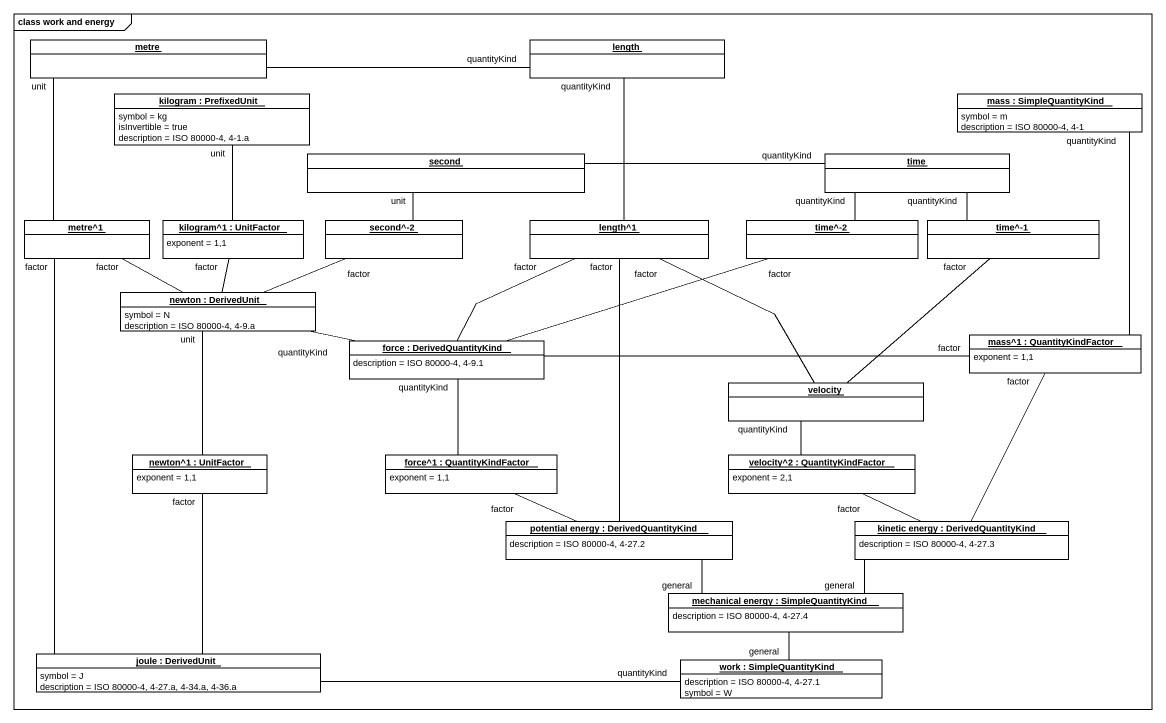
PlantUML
@startuml
mainframe class work and energy
hide circle
hide empty members
object metre #FFFFFF
object length #FFFFFF
object "kilogram : PrefixedUnit" as kilogram #FFFFFF {
  symbol = kg
  isInvertible = true
  description = ISO 80000-4, 4-1.a
}
object "mass : SimpleQuantityKind" as mass #FFFFFF {
  symbol = m
  description = ISO 80000-4, 4-1
}
object second #FFFFFF
object time #FFFFFF
object "metre^1" as metre_1 #FFFFFF
object "kilogram^1 : UnitFactor" as kilogram_1 #FFFFFF {
  exponent = 1,1
}
object "second^-2" as second_2 #FFFFFF
object "length^1" as length_1 #FFFFFF
object "time^-2" as time_2 #FFFFFF
object "time^-1" as time_1 #FFFFFF
object "newton : DerivedUnit" as newton #FFFFFF {
  symbol = N
  description = ISO 80000-4, 4-9.a
}
object "force : DerivedQuantityKind" as force #FFFFFF {
  description = ISO 80000-4, 4-9.1
}
object "mass^1 : QuantityKindFactor" as mass_1 #FFFFFF {
  exponent = 1,1
}
object velocity #FFFFFF
object "newton^1 : UnitFactor" as newton_1 #FFFFFF {
  exponent = 1,1
}
object "force^1 : QuantityKindFactor" as force_1 #FFFFFF {
  exponent = 1,1
}
object "velocity^2 : QuantityKindFactor" as velocity_2 #FFFFFF {
  exponent = 2,1
}
object "potential energy : DerivedQuantityKind" as potential_energy #FFFFFF {
  description = ISO 80000-4, 4-27.2
}
object "kinetic energy : DerivedQuantityKind" as kinetic_energy #FFFFFF {
  description = ISO 80000-4, 4-27.3
}
object "mechanical energy : SimpleQuantityKind" as mechanical_energy #FFFFFF {
  description = ISO 80000-4, 4-27.4
}
object "joule : DerivedUnit" as joule #FFFFFF {
  symbol = J
  description = ISO 80000-4, 4-27.a, 4-34.a, 4-36.a
}
object "work : SimpleQuantityKind" as work #FFFFFF {
  description = ISO 80000-4, 4-27.1
  symbol = W
}
metre -right- length : quantityKind
metre -- metre_1 : unit
length -- length_1 : quantityKind
kilogram -- kilogram_1 : unit
mass -- mass_1 : quantityKind
second -right- time : quantityKind
second -- second_2 : unit
time -- time_2 : quantityKind
time -- time_1 : quantityKind
metre_1 -right- newton : factor
metre_1 -- joule : factor
kilogram_1 -- newton : factor
second_2 -left- newton : factor
length_1 -- force : factor
length_1 -- velocity : factor
length_1 -- potential_energy : factor
time_2 -left- force : factor
time_1 -- velocity : factor
newton -right- force : quantityKind
newton -- newton_1 : unit
force -- force_1 : quantityKind
mass_1 -left- force : factor
mass_1 -- kinetic_energy : factor
velocity -- velocity_2 : quantityKind
newton_1 -- joule : factor
force_1 -right- potential_energy : factor
velocity_2 -right- kinetic_energy : factor
potential_energy -right- mechanical_energy : general
kinetic_energy -left- mechanical_energy : general
mechanical_energy -- work : general
joule -right- work : quantityKind
@enduml
